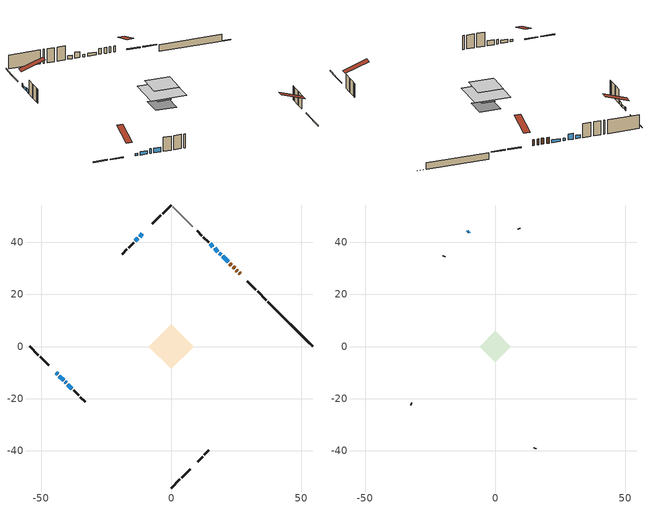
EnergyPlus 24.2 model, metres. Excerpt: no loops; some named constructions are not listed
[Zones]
conditioned space
 floor outside (Floor1 construction): -3.22,0 0,3.22 3.22,0 0,-3.22 z1.47
 floor outside (Floor2 construction): -0.72,0 0,0.72 0.72,0 0,-0.72 z1.47
 floor adiabatic (AdiabaticFloorConstruction): -8.57,0 0,8.57 8.57,0 0,-8.57 z3.91
 floor foundation (Slab1 construction): -5.11,0 0,5.11 5.11,0 0,-5.11 z-0.84
 wall outside (RimJoist1 construction): 0,-54.36 3.35,-51.02 / -54.36,0 -51.02,-3.35 / 0,54.36 -3.35,51.02 / 36.51,17.86 33.16,21.2 z1.47:1.77
 wall outside (RimJoist2 construction): 4,-50.36 7.23,-47.14 / -50.36,-4 -47.14,-7.23 / -4,50.36 -7.23,47.14 / 32.5,21.86 29.28,25.08 z1.47:1.77
 wall outside (AdiabaticWallConstruction 1): 26.42,27.95 26.07,28.29 / 25.42,28.95 25.02,29.34 / 24.37,30 23.75,30.61 / 23.1,31.27 22.49,31.88 z1.47:3.5
 wall outside (AdiabaticWallConstruction): 21.83,32.53 19.78,34.58 z1.47:2.41; 19.13,35.24 18.53,35.83 z1.47:2.29; -11.12,43.24 -12.15,42.21 z1.47:2.28; -44.27,-10.09 -43.68,-10.69 z1.47:2.26; -43.02,-11.34 -41.39,-12.98 z1.47:2.61; -40.73,-13.63 -40.39,-13.97 z1.47:3.07; 17.88,36.49 16.65,37.71 z1.47:3.5; 16,38.37 14.97,39.39 / -12.81,41.56 -13.83,40.53 z1.47:2.69; -39.73,-14.63 -38.13,-16.23 z1.47:3.12
 wall outside (Wall1 construction): 10.09,-44.27 12.03,-42.34 / -37.48,-16.89 -35.54,-18.82 / -14.49,39.88 -16.42,37.94 / 14.32,40.05 12.38,41.98 z1.47:6.35
 wall outside (Wall2 construction): 12.68,-41.68 14.46,-39.9 / -34.89,-19.48 -33.11,-21.26 / -17.08,37.29 -18.86,35.51 / 11.73,42.64 9.95,44.42 z1.47:6.35
 wall foundation (FoundationWall1 construction): 37.16,17.2,-0.84 37.16,17.2,1.47 52.28,2.08,1.47 52.28,2.08,-0.74 54.36,0,-0.74 54.36,0,-0.84
 wall adiabatic (Wall4 construction): 8.35,46.01 0.66,53.71 z1.47:6.35
 window (WindowConstruction): 21.83,32.53 19.78,34.58 z1.47:2.41
 window (WindowConstruction 8): 19.13,35.24 18.53,35.83 z1.47:2.28
 window (WindowConstruction 9): -11.13,43.24 -12.15,42.21 z1.47:2.28
 window (WindowConstruction 1): -44.27,-10.09 -43.68,-10.68 z1.47:2.26
 window (WindowConstruction 2): -43.02,-11.34 -41.39,-12.98 z1.47:2.61
 window (WindowConstruction 7): -40.73,-13.63 -40.39,-13.97 z1.47:3.07
 window (WindowConstruction 3): 17.88,36.49 16.65,37.71 z1.47:3.5
 window (WindowConstruction 4): 16,38.37 14.97,39.39 z1.47:2.69
 window (WindowConstruction 5): -12.81,41.56 -13.83,40.53 z1.47:2.69
 window (WindowConstruction 6): -39.73,-14.63 -38.13,-16.23 z1.47:3.12
 door (Door): 26.42,27.95 26.07,28.29 z1.47:3.5
 door (Door 1): 25.42,28.95 25.02,29.34 z1.47:3.5
 door (Door 2): 24.36,30 23.75,30.61 z1.47:3.5
 door (Door 3): 23.1,31.27 22.49,31.88 z1.47:3.5
 ceiling adiabatic (AdiabaticFloorConstruction): 0,-8.57 8.57,0 0,8.57 -8.57,0 z3.91
attic - vented
 floor to conditioned space (Floor3 construction Reversed): -6.04,0 0,6.04 6.04,0 0,-6.04 z6.35
 wall outside (AdiabaticWallConstruction): -10.09,44.27 -10.47,43.89 z1.47:2.64
 wall outside (Wall3 construction): 15.12,-39.24 15.4,-38.96 / -32.45,-21.91 -32.17,-22.19 / -19.51,34.85 -19.79,34.57 / 9.29,45.07 9.01,45.35 z1.47:6.35
 window (WindowConstruction 10): -10.09,44.27 -10.47,43.89 z1.47:2.64
 roof outside (Roof1 construction): 9.43,-44.93,6.35 3.55,-39.05,9.12 2,-40.6,9.12 7.88,-46.48,6.35; -44.93,-9.43,6.35 -39.05,-3.55,9.12 -40.6,-2,9.12 -46.48,-7.88,6.35; -9.43,44.93,6.35 -3.55,39.05,9.12 -2,40.6,9.12 -7.88,46.48,6.35; 27.07,27.29,6.35 21.19,21.41,9.12 22.74,19.86,9.12 28.62,25.74,6.35
[Material] Roughness=Rough; Thermal Absorptance=0.9
Name | Thickness {m} | Conductivity {W/m-K} | Density {kg/m3} | Specific Heat {J/kg-K} | Solar Absorptance | Visible Absorptance
ceiling loosefill ins | 0.254 | 0.0480833 | 16.02 | 1046.75 | 0.7 | 0.7
ceiling stud and cavity | 0.1397 | 0.624687 | 65.682 | 1177.47 | 0.7 | 0.7
gypsum board | 0.0127 | 0.160291 | 801 | 837.4 | 0.6 | 0.6
[Construction]
Floor3 construction: ceiling loosefill ins, ceiling stud and cavity, gypsum board
[EnergyManagementSystem:OutputVariable] Type of Data in Variable=Summed; Update Frequency=ZoneTimestep; Units=J
Name | EMS Variable | EMS Program or Subroutine
Energy Management System Output Variable 9 | loads_htg_foundation_walls | component_loads_program
Energy Management System Output Variable 10 | loads_htg_doors | component_loads_program
Energy Management System Output Variable 11 | loads_htg_windows_conduction | component_loads_program
Energy Management System Output Variable 12 | loads_htg_windows_solar | component_loads_program
Energy Management System Output Variable 13 | loads_htg_skylights_conduction | component_loads_program
Energy Management System Output Variable 14 | loads_htg_skylights_solar | component_loads_program
Energy Management System Output Variable 15 | loads_htg_floors | component_loads_program
Energy Management System Output Variable 16 | loads_htg_slabs | component_loads_program
Energy Management System Output Variable 17 | loads_htg_internal_mass | component_loads_program
Energy Management System Output Variable 18 | loads_htg_infil | component_loads_program
Energy Management System Output Variable 19 | loads_htg_natvent | component_loads_program
Energy Management System Output Variable 20 | loads_htg_mechvent | component_loads_program
Energy Management System Output Variable 21 | loads_htg_whf | component_loads_program
Energy Management System Output Variable 22 | loads_htg_ducts | component_loads_program
Energy Management System Output Variable 23 | loads_htg_intgains | component_loads_program
Energy Management System Output Variable 24 | loads_htg_lighting | component_loads_program
Energy Management System Output Variable 25 | loads_clg_roofs | component_loads_program
Energy Management System Output Variable 26 | loads_clg_ceilings | component_loads_program
Energy Management System Output Variable 27 | loads_clg_walls | component_loads_program
Energy Management System Output Variable 28 | loads_clg_rim_joists | component_loads_program
Energy Management System Output Variable 29 | loads_clg_foundation_walls | component_loads_program
Energy Management System Output Variable 30 | loads_clg_doors | component_loads_program
Energy Management System Output Variable 31 | loads_clg_windows_conduction | component_loads_program
Energy Management System Output Variable 32 | loads_clg_windows_solar | component_loads_program
Energy Management System Output Variable 33 | loads_clg_skylights_conduction | component_loads_program
Energy Management System Output Variable 34 | loads_clg_skylights_solar | component_loads_program
Energy Management System Output Variable 35 | loads_clg_floors | component_loads_program
Energy Management System Output Variable 36 | loads_clg_slabs | component_loads_program
Energy Management System Output Variable 37 | loads_clg_internal_mass | component_loads_program
Energy Management System Output Variable 38 | loads_clg_infil | component_loads_program
Energy Management System Output Variable 39 | loads_clg_natvent | component_loads_program
Energy Management System Output Variable 40 | loads_clg_mechvent | component_loads_program
Energy Management System Output Variable 41 | loads_clg_whf | component_loads_program
Energy Management System Output Variable 42 | loads_clg_ducts | component_loads_program
Energy Management System Output Variable 43 | loads_clg_intgains | component_loads_program
Energy Management System Output Variable 44 | loads_clg_lighting | component_loads_program
Energy Management System Output Variable 45 | loads_htg_tot | total_loads_program
Energy Management System Output Variable 46 | loads_clg_tot | total_loads_program
[Schedule:Day:Interval]
interior lighting schedule day: No, 01:00, 0.108182, 04:00, 0.0901515, 05:00, 0.0991667, 06:00, 0.162273, 07:00, 0.270455, 08:00, 0.342576, 10:00, 0.369621, 11:00, 0.351591, 12:00, 0.333561, 13:00, 0.324545, 14:00, 0.31553, 15:00, 0.333561, 16:00, 0.369621, 17:00, 0.450758, 18:00, 0.585985, 19:00, 0.775303, 20:00, 0.955606, 21:00, 0.991667, 22:00, 0.712197, 23:00, 0.360606, 24:00, 0.162273
interior lighting schedule day 1: No, 01:00, 0.100909, 04:00, 0.0840909, 05:00, 0.0925, 06:00, 0.151364, 07:00, 0.252273, 08:00, 0.319545, 10:00, 0.344773, 11:00, 0.327955, 12:00, 0.311136, 13:00, 0.302727, 14:00, 0.294318, 15:00, 0.311136, 16:00, 0.344773, 17:00, 0.420455, 18:00, 0.546591, 19:00, 0.723182, 20:00, 0.891364, 21:00, 0.925, 22:00, 0.664318, 23:00, 0.336364, 24:00, 0.151364
interior lighting schedule day 2: No, 01:00, 0.0927273, 04:00, 0.0772727, 05:00, 0.085, 06:00, 0.139091, 07:00, 0.231818, 08:00, 0.293636, 10:00, 0.316818, 11:00, 0.301364, 12:00, 0.285909, 13:00, 0.278182, 14:00, 0.270455, 15:00, 0.285909, 16:00, 0.316818, 17:00, 0.386364, 18:00, 0.502273, 19:00, 0.664545, 20:00, 0.819091, 21:00, 0.85, 22:00, 0.610455, 23:00, 0.309091, 24:00, 0.139091
interior lighting schedule day 3: No, 01:00, 0.0845455, 04:00, 0.0704545, 05:00, 0.0775, 06:00, 0.126818, 07:00, 0.211364, 08:00, 0.267727, 10:00, 0.288864, 11:00, 0.274773, 12:00, 0.260682, 13:00, 0.253636, 14:00, 0.246591, 15:00, 0.260682, 16:00, 0.288864, 17:00, 0.352273, 18:00, 0.457955, 19:00, 0.605909, 20:00, 0.746818, 21:00, 0.775, 22:00, 0.556591, 23:00, 0.281818, 24:00, 0.126818
interior lighting schedule day 4: No, 01:00, 0.0763636, 04:00, 0.0636364, 05:00, 0.07, 06:00, 0.114545, 07:00, 0.190909, 08:00, 0.241818, 10:00, 0.260909, 11:00, 0.248182, 12:00, 0.235455, 13:00, 0.229091, 14:00, 0.222727, 15:00, 0.235455, 16:00, 0.260909, 17:00, 0.318182, 18:00, 0.413636, 19:00, 0.547273, 20:00, 0.674545, 21:00, 0.7, 22:00, 0.502727, 23:00, 0.254545, 24:00, 0.114545
interior lighting schedule day 5: No, 01:00, 0.0727273, 04:00, 0.0606061, 05:00, 0.0666667, 06:00, 0.109091, 07:00, 0.181818, 08:00, 0.230303, 10:00, 0.248485, 11:00, 0.236364, 12:00, 0.224242, 13:00, 0.218182, 14:00, 0.212121, 15:00, 0.224242, 16:00, 0.248485, 17:00, 0.30303, 18:00, 0.393939, 19:00, 0.521212, 20:00, 0.642424, 21:00, 0.666667, 22:00, 0.478788, 23:00, 0.242424, 24:00, 0.109091
interior lighting schedule day 6: No, 01:00, 0.0745455, 04:00, 0.0621212, 05:00, 0.0683333, 06:00, 0.111818, 07:00, 0.186364, 08:00, 0.236061, 10:00, 0.254697, 11:00, 0.242273, 12:00, 0.229848, 13:00, 0.223636, 14:00, 0.217424, 15:00, 0.229848, 16:00, 0.254697, 17:00, 0.310606, 18:00, 0.403788, 19:00, 0.534242, 20:00, 0.658485, 21:00, 0.683333, 22:00, 0.490758, 23:00, 0.248485, 24:00, 0.111818
interior lighting schedule day 7: No, 01:00, 0.08, 04:00, 0.0666667, 05:00, 0.0733333, 06:00, 0.12, 07:00, 0.2, 08:00, 0.253333, 10:00, 0.273333, 11:00, 0.26, 12:00, 0.246667, 13:00, 0.24, 14:00, 0.233333, 15:00, 0.246667, 16:00, 0.273333, 17:00, 0.333333, 18:00, 0.433333, 19:00, 0.573333, 20:00, 0.706667, 21:00, 0.733333, 22:00, 0.526667, 23:00, 0.266667, 24:00, 0.12
interior lighting schedule day 8: No, 01:00, 0.0890909, 04:00, 0.0742424, 05:00, 0.0816667, 06:00, 0.133636, 07:00, 0.222727, 08:00, 0.282121, 10:00, 0.304394, 11:00, 0.289545, 12:00, 0.274697, 13:00, 0.267273, 14:00, 0.259848, 15:00, 0.274697, 16:00, 0.304394, 17:00, 0.371212, 18:00, 0.482576, 19:00, 0.638485, 20:00, 0.78697, 21:00, 0.816667, 22:00, 0.586515, 23:00, 0.29697, 24:00, 0.133636
interior lighting schedule day 9: No, 01:00, 0.0972727, 04:00, 0.0810606, 05:00, 0.0891667, 06:00, 0.145909, 07:00, 0.243182, 08:00, 0.30803, 10:00, 0.332348, 11:00, 0.316136, 12:00, 0.299924, 13:00, 0.291818, 14:00, 0.283712, 15:00, 0.299924, 16:00, 0.332348, 17:00, 0.405303, 18:00, 0.526894, 19:00, 0.697121, 20:00, 0.859242, 21:00, 0.891667, 22:00, 0.640379, 23:00, 0.324242, 24:00, 0.145909
interior lighting schedule day 10: No, 01:00, 0.105455, 04:00, 0.0878788, 05:00, 0.0966667, 06:00, 0.158182, 07:00, 0.263636, 08:00, 0.333939, 10:00, 0.360303, 11:00, 0.342727, 12:00, 0.325152, 13:00, 0.316364, 14:00, 0.307576, 15:00, 0.325152, 16:00, 0.360303, 17:00, 0.439394, 18:00, 0.571212, 19:00, 0.755758, 20:00, 0.931515, 21:00, 0.966667, 22:00, 0.694242, 23:00, 0.351515, 24:00, 0.158182
interior lighting schedule day 11: No, 01:00, 0.109091, 04:00, 0.0909091, 05:00, 0.1, 06:00, 0.163636, 07:00, 0.272727, 08:00, 0.345455, 10:00, 0.372727, 11:00, 0.354545, 12:00, 0.336364, 13:00, 0.327273, 14:00, 0.318182, 15:00, 0.336364, 16:00, 0.372727, 17:00, 0.454545, 18:00, 0.590909, 19:00, 0.781818, 20:00, 0.963636, 21:00, 1, 22:00, 0.718182, 23:00, 0.363636, 24:00, 0.163636
interior lighting schedule default day; occupants schedule default day; clothes dryer schedule default day; cooking range schedule default day; mech vent bath fan 0 schedule default day; mech vent bath fan 1 schedule default day; mech vent range fan 0 schedule default day; misc plug loads schedule default day; general water use schedule default day; heating setpoint default day; cooling setpoint default day; clothes dryer exhaust 0 schedule default day; cooling season schedule day; cooling season schedule day 2; cooling season schedule default day; exterior lighting schedule default day; natural vent schedule default day: No, 24:00, 0
occupants schedule day: No, 05:00, 0.426829, 06:00, 0.719512, 07:00, 1, 08:00, 0.670732, 09:00, 0.329268, 14:00, 0.170732, 15:00, 0.231707, 16:00, 0.329268, 17:00, 0.5, 18:00, 0.670732, 19:00, 0.829268, 21:00, 1, 22:00, 0.853659, 23:00, 0.646341, 24:00, 0.426829
clothes dryer schedule day; clothes dryer exhaust 0 schedule day: No, 01:00, 0.123457, 02:00, 0.0740741, 03:00, 0.0493827, 04:00, 0.0246914, 05:00, 0.0493827, 06:00, 0.0740741, 07:00, 0.197531, 08:00, 0.395062, 09:00, 0.592593, 10:00, 0.839506, 11:00, 0.962963, 12:00, 1, 13:00, 0.91358, 14:00, 0.82716, 15:00, 0.716049, 16:00, 0.753086, 17:00, 0.679012, 18:00, 0.666667, 20:00, 0.62963, 21:00, 0.641975, 22:00, 0.666667, 23:00, 0.54321, 24:00, 0.296296
cooking range schedule day: No, 05:00, 0.0597015, 06:00, 0.11194, 07:00, 0.171642, 08:00, 0.291045, 11:00, 0.343284, 12:00, 0.402985, 13:00, 0.462687, 14:00, 0.343284, 15:00, 0.291045, 16:00, 0.402985, 17:00, 0.567164, 18:00, 1, 19:00, 0.850746, 20:00, 0.432836, 21:00, 0.291045, 22:00, 0.231343, 23:00, 0.171642, 24:00, 0.11194
mech vent bath fan 0 schedule day; mech vent bath fan 1 schedule day: No, 07:00, 0, 08:00, 1, 09:00, 0.2, 24:00, 0
mech vent range fan 0 schedule day: No, 18:00, 0, 19:00, 1, 20:00, 0.2, 24:00, 0
misc plug loads schedule day: No, 06:00, 0.705882, 07:00, 0.745098, 08:00, 0.803922, 15:00, 0.823529, 16:00, 0.862745, 17:00, 0.921569, 18:00, 0.980392, 19:00, 1, 20:00, 0.980392, 21:00, 0.941176, 22:00, 0.862745, 23:00, 0.784314, 24:00, 0.72549
general water use schedule day: No, 01:00, 0.315068, 03:00, 0.287671, 04:00, 0.342466, 05:00, 0.369863, 06:00, 0.520548, 07:00, 0.60274, 08:00, 0.534247, 10:00, 0.506849, 11:00, 0.465753, 14:00, 0.479452, 15:00, 0.534247, 16:00, 0.589041, 17:00, 0.69863, 18:00, 0.876712, 19:00, 0.890411, 20:00, 0.986301, 21:00, 1, 22:00, 0.863014, 23:00, 0.616438, 24:00, 0.465753
heating setpoint day: No, 07:00, 18, 23:00, 21, 24:00, 18
cooling setpoint day: No, 24:00, 25
cooling season schedule day 1: No, 24:00, 1
exterior lighting schedule day: No, 01:00, 0.566667, 03:00, 0.524167, 05:00, 0.495833, 06:00, 0.5525, 07:00, 0.623333, 08:00, 0.580833, 09:00, 0.439167, 10:00, 0.354167, 12:00, 0.34, 13:00, 0.354167, 14:00, 0.396667, 15:00, 0.425, 16:00, 0.495833, 17:00, 0.623333, 18:00, 0.793333, 19:00, 0.906667, 20:00, 0.963333, 21:00, 0.991667, 22:00, 0.920833, 23:00, 0.793333, 24:00, 0.665833
exterior lighting schedule day 1: No, 01:00, 0.528571, 03:00, 0.488929, 05:00, 0.4625, 06:00, 0.515357, 07:00, 0.581429, 08:00, 0.541786, 09:00, 0.409643, 10:00, 0.330357, 12:00, 0.317143, 13:00, 0.330357, 14:00, 0.37, 15:00, 0.396429, 16:00, 0.4625, 17:00, 0.581429, 18:00, 0.74, 19:00, 0.845714, 20:00, 0.898571, 21:00, 0.925, 22:00, 0.858929, 23:00, 0.74, 24:00, 0.621071
exterior lighting schedule day 10: No, 01:00, 0.552381, 03:00, 0.510952, 05:00, 0.483333, 06:00, 0.538571, 07:00, 0.607619, 08:00, 0.56619, 09:00, 0.428095, 10:00, 0.345238, 12:00, 0.331429, 13:00, 0.345238, 14:00, 0.386667, 15:00, 0.414286, 16:00, 0.483333, 17:00, 0.607619, 18:00, 0.773333, 19:00, 0.88381, 20:00, 0.939048, 21:00, 0.966667, 22:00, 0.897619, 23:00, 0.773333, 24:00, 0.649048
exterior lighting schedule day 11: No, 01:00, 0.571429, 03:00, 0.528571, 05:00, 0.5, 06:00, 0.557143, 07:00, 0.628571, 08:00, 0.585714, 09:00, 0.442857, 10:00, 0.357143, 12:00, 0.342857, 13:00, 0.357143, 14:00, 0.4, 15:00, 0.428571, 16:00, 0.5, 17:00, 0.628571, 18:00, 0.8, 19:00, 0.914286, 20:00, 0.971429, 21:00, 1, 22:00, 0.928571, 23:00, 0.8, 24:00, 0.671429
exterior lighting schedule day 2: No, 01:00, 0.485714, 03:00, 0.449286, 05:00, 0.425, 06:00, 0.473571, 07:00, 0.534286, 08:00, 0.497857, 09:00, 0.376429, 10:00, 0.303571, 12:00, 0.291429, 13:00, 0.303571, 14:00, 0.34, 15:00, 0.364286, 16:00, 0.425, 17:00, 0.534286, 18:00, 0.68, 19:00, 0.777143, 20:00, 0.825714, 21:00, 0.85, 22:00, 0.789286, 23:00, 0.68, 24:00, 0.570714
exterior lighting schedule day 3: No, 01:00, 0.442857, 03:00, 0.409643, 05:00, 0.3875, 06:00, 0.431786, 07:00, 0.487143, 08:00, 0.453929, 09:00, 0.343214, 10:00, 0.276786, 12:00, 0.265714, 13:00, 0.276786, 14:00, 0.31, 15:00, 0.332143, 16:00, 0.3875, 17:00, 0.487143, 18:00, 0.62, 19:00, 0.708571, 20:00, 0.752857, 21:00, 0.775, 22:00, 0.719643, 23:00, 0.62, 24:00, 0.520357
exterior lighting schedule day 4: No, 01:00, 0.4, 03:00, 0.37, 05:00, 0.35, 06:00, 0.39, 07:00, 0.44, 08:00, 0.41, 09:00, 0.31, 10:00, 0.25, 12:00, 0.24, 13:00, 0.25, 14:00, 0.28, 15:00, 0.3, 16:00, 0.35, 17:00, 0.44, 18:00, 0.56, 19:00, 0.64, 20:00, 0.68, 21:00, 0.7, 22:00, 0.65, 23:00, 0.56, 24:00, 0.47
exterior lighting schedule day 5: No, 01:00, 0.380952, 03:00, 0.352381, 05:00, 0.333333, 06:00, 0.371429, 07:00, 0.419048, 08:00, 0.390476, 09:00, 0.295238, 10:00, 0.238095, 12:00, 0.228571, 13:00, 0.238095, 14:00, 0.266667, 15:00, 0.285714, 16:00, 0.333333, 17:00, 0.419048, 18:00, 0.533333, 19:00, 0.609524, 20:00, 0.647619, 21:00, 0.666667, 22:00, 0.619048, 23:00, 0.533333, 24:00, 0.447619
exterior lighting schedule day 6: No, 01:00, 0.390476, 03:00, 0.36119, 05:00, 0.341667, 06:00, 0.380714, 07:00, 0.429524, 08:00, 0.400238, 09:00, 0.302619, 10:00, 0.244048, 12:00, 0.234286, 13:00, 0.244048, 14:00, 0.273333, 15:00, 0.292857, 16:00, 0.341667, 17:00, 0.429524, 18:00, 0.546667, 19:00, 0.624762, 20:00, 0.66381, 21:00, 0.683333, 22:00, 0.634524, 23:00, 0.546667, 24:00, 0.45881
exterior lighting schedule day 7: No, 01:00, 0.419048, 03:00, 0.387619, 05:00, 0.366667, 06:00, 0.408571, 07:00, 0.460952, 08:00, 0.429524, 09:00, 0.324762, 10:00, 0.261905, 12:00, 0.251429, 13:00, 0.261905, 14:00, 0.293333, 15:00, 0.314286, 16:00, 0.366667, 17:00, 0.460952, 18:00, 0.586667, 19:00, 0.670476, 20:00, 0.712381, 21:00, 0.733333, 22:00, 0.680952, 23:00, 0.586667, 24:00, 0.492381
exterior lighting schedule day 8: No, 01:00, 0.466667, 03:00, 0.431667, 05:00, 0.408333, 06:00, 0.455, 07:00, 0.513333, 08:00, 0.478333, 09:00, 0.361667, 10:00, 0.291667, 12:00, 0.28, 13:00, 0.291667, 14:00, 0.326667, 15:00, 0.35, 16:00, 0.408333, 17:00, 0.513333, 18:00, 0.653333, 19:00, 0.746667, 20:00, 0.793333, 21:00, 0.816667, 22:00, 0.758333, 23:00, 0.653333, 24:00, 0.548333
exterior lighting schedule day 9: No, 01:00, 0.509524, 03:00, 0.47131, 05:00, 0.445833, 06:00, 0.496786, 07:00, 0.560476, 08:00, 0.522262, 09:00, 0.394881, 10:00, 0.318452, 12:00, 0.305714, 13:00, 0.318452, 14:00, 0.356667, 15:00, 0.382143, 16:00, 0.445833, 17:00, 0.560476, 18:00, 0.713333, 19:00, 0.815238, 20:00, 0.86619, 21:00, 0.891667, 22:00, 0.827976, 23:00, 0.713333, 24:00, 0.59869
[Schedule:Week:Daily]
heating setpoint Week Rule - Jan1-Dec31: heating setpoint day, heating setpoint day, heating setpoint day, heating setpoint day, heating setpoint day, heating setpoint day, heating setpoint day, heating setpoint default day, heating setpoint default day, heating setpoint default day, heating setpoint default day, heating setpoint default day
cooling setpoint Week Rule - Jan1-Dec31: cooling setpoint day, cooling setpoint day, cooling setpoint day, cooling setpoint day, cooling setpoint day, cooling setpoint day, cooling setpoint day, cooling setpoint default day, cooling setpoint default day, cooling setpoint default day, cooling setpoint default day, cooling setpoint default day
clothes dryer exhaust 0 schedule Week Rule - Jan1-Dec31: clothes dryer exhaust 0 schedule day, clothes dryer exhaust 0 schedule day, clothes dryer exhaust 0 schedule day, clothes dryer exhaust 0 schedule day, clothes dryer exhaust 0 schedule day, clothes dryer exhaust 0 schedule day, clothes dryer exhaust 0 schedule day, clothes dryer exhaust 0 schedule default day, clothes dryer exhaust 0 schedule default day, clothes dryer exhaust 0 schedule default day, clothes dryer exhaust 0 schedule default day, clothes dryer exhaust 0 schedule default day
cooling season schedule Week Rule - Jan1-May26: cooling season schedule day, cooling season schedule day, cooling season schedule day, cooling season schedule day, cooling season schedule day, cooling season schedule day, cooling season schedule day, cooling season schedule default day, cooling season schedule default day, cooling season schedule default day, cooling season schedule default day, cooling season schedule default day
cooling season schedule Week Rule - May27-Jun2: cooling season schedule day, cooling season schedule day, cooling season schedule day, cooling season schedule day, cooling season schedule day, cooling season schedule day 1, cooling season schedule day 1, cooling season schedule default day, cooling season schedule default day, cooling season schedule default day, cooling season schedule default day, cooling season schedule default day
cooling season schedule Week Rule - Jun3-Sep29: cooling season schedule day 1, cooling season schedule day 1, cooling season schedule day 1, cooling season schedule day 1, cooling season schedule day 1, cooling season schedule day 1, cooling season schedule day 1, cooling season schedule default day, cooling season schedule default day, cooling season schedule default day, cooling season schedule default day, cooling season schedule default day
cooling season schedule Week Rule - Sep30-Oct6: cooling season schedule day 1, cooling season schedule day 2, cooling season schedule day 2, cooling season schedule day 2, cooling season schedule day 2, cooling season schedule day 2, cooling season schedule day 2, cooling season schedule default day, cooling season schedule default day, cooling season schedule default day, cooling season schedule default day, cooling season schedule default day
cooling season schedule Week Rule - Oct7-Dec31: cooling season schedule day 2, cooling season schedule day 2, cooling season schedule day 2, cooling season schedule day 2, cooling season schedule day 2, cooling season schedule day 2, cooling season schedule day 2, cooling season schedule default day, cooling season schedule default day, cooling season schedule default day, cooling season schedule default day, cooling season schedule default day
exterior lighting schedule Week Rule - Apr1-Apr28: exterior lighting schedule day 3, exterior lighting schedule day 3, exterior lighting schedule day 3, exterior lighting schedule day 3, exterior lighting schedule day 3, exterior lighting schedule day 3, exterior lighting schedule day 3, exterior lighting schedule default day, exterior lighting schedule default day, exterior lighting schedule default day, exterior lighting schedule default day, exterior lighting schedule default day
exterior lighting schedule Week Rule - Apr29-May5: exterior lighting schedule day 3, exterior lighting schedule day 3, exterior lighting schedule day 4, exterior lighting schedule day 4, exterior lighting schedule day 4, exterior lighting schedule day 4, exterior lighting schedule day 4, exterior lighting schedule default day, exterior lighting schedule default day, exterior lighting schedule default day, exterior lighting schedule default day, exterior lighting schedule default day
exterior lighting schedule Week Rule - May6-May26: exterior lighting schedule day 4, exterior lighting schedule day 4, exterior lighting schedule day 4, exterior lighting schedule day 4, exterior lighting schedule day 4, exterior lighting schedule day 4, exterior lighting schedule day 4, exterior lighting schedule default day, exterior lighting schedule default day, exterior lighting schedule default day, exterior lighting schedule default day, exterior lighting schedule default day
exterior lighting schedule Week Rule - May27-Jun2: exterior lighting schedule day 4, exterior lighting schedule day 4, exterior lighting schedule day 4, exterior lighting schedule day 4, exterior lighting schedule day 4, exterior lighting schedule day 5, exterior lighting schedule day 5, exterior lighting schedule default day, exterior lighting schedule default day, exterior lighting schedule default day, exterior lighting schedule default day, exterior lighting schedule default day
exterior lighting schedule Week Rule - Jun3-Jun30: exterior lighting schedule day 5, exterior lighting schedule day 5, exterior lighting schedule day 5, exterior lighting schedule day 5, exterior lighting schedule day 5, exterior lighting schedule day 5, exterior lighting schedule day 5, exterior lighting schedule default day, exterior lighting schedule default day, exterior lighting schedule default day, exterior lighting schedule default day, exterior lighting schedule default day
exterior lighting schedule Week Rule - Jul1-Jul28: exterior lighting schedule day 6, exterior lighting schedule day 6, exterior lighting schedule day 6, exterior lighting schedule day 6, exterior lighting schedule day 6, exterior lighting schedule day 6, exterior lighting schedule day 6, exterior lighting schedule default day, exterior lighting schedule default day, exterior lighting schedule default day, exterior lighting schedule default day, exterior lighting schedule default day
exterior lighting schedule Week Rule - Jul29-Aug4: exterior lighting schedule day 6, exterior lighting schedule day 6, exterior lighting schedule day 6, exterior lighting schedule day 7, exterior lighting schedule day 7, exterior lighting schedule day 7, exterior lighting schedule day 7, exterior lighting schedule default day, exterior lighting schedule default day, exterior lighting schedule default day, exterior lighting schedule default day, exterior lighting schedule default day
exterior lighting schedule Week Rule - Aug5-Aug25: exterior lighting schedule day 7, exterior lighting schedule day 7, exterior lighting schedule day 7, exterior lighting schedule day 7, exterior lighting schedule day 7, exterior lighting schedule day 7, exterior lighting schedule day 7, exterior lighting schedule default day, exterior lighting schedule default day, exterior lighting schedule default day, exterior lighting schedule default day, exterior lighting schedule default day
exterior lighting schedule Week Rule - Aug26-Sep1: exterior lighting schedule day 7, exterior lighting schedule day 7, exterior lighting schedule day 7, exterior lighting schedule day 7, exterior lighting schedule day 7, exterior lighting schedule day 7, exterior lighting schedule day 8, exterior lighting schedule default day, exterior lighting schedule default day, exterior lighting schedule default day, exterior lighting schedule default day, exterior lighting schedule default day
exterior lighting schedule Week Rule - Sep2-Sep29: exterior lighting schedule day 8, exterior lighting schedule day 8, exterior lighting schedule day 8, exterior lighting schedule day 8, exterior lighting schedule day 8, exterior lighting schedule day 8, exterior lighting schedule day 8, exterior lighting schedule default day, exterior lighting schedule default day, exterior lighting schedule default day, exterior lighting schedule default day, exterior lighting schedule default day
exterior lighting schedule Week Rule - Sep30-Oct6: exterior lighting schedule day 8, exterior lighting schedule day 9, exterior lighting schedule day 9, exterior lighting schedule day 9, exterior lighting schedule day 9, exterior lighting schedule day 9, exterior lighting schedule day 9, exterior lighting schedule default day, exterior lighting schedule default day, exterior lighting schedule default day, exterior lighting schedule default day, exterior lighting schedule default day
exterior lighting schedule Week Rule - Oct7-Oct27: exterior lighting schedule day 9, exterior lighting schedule day 9, exterior lighting schedule day 9, exterior lighting schedule day 9, exterior lighting schedule day 9, exterior lighting schedule day 9, exterior lighting schedule day 9, exterior lighting schedule default day, exterior lighting schedule default day, exterior lighting schedule default day, exterior lighting schedule default day, exterior lighting schedule default day
exterior lighting schedule Week Rule - Oct28-Nov3: exterior lighting schedule day 9, exterior lighting schedule day 9, exterior lighting schedule day 9, exterior lighting schedule day 9, exterior lighting schedule day 10, exterior lighting schedule day 10, exterior lighting schedule day 10, exterior lighting schedule default day, exterior lighting schedule default day, exterior lighting schedule default day, exterior lighting schedule default day, exterior lighting schedule default day
exterior lighting schedule Week Rule - Nov4-Nov24: exterior lighting schedule day 10, exterior lighting schedule day 10, exterior lighting schedule day 10, exterior lighting schedule day 10, exterior lighting schedule day 10, exterior lighting schedule day 10, exterior lighting schedule day 10, exterior lighting schedule default day, exterior lighting schedule default day, exterior lighting schedule default day, exterior lighting schedule default day, exterior lighting schedule default day
exterior lighting schedule Week Rule - Nov25-Dec1: exterior lighting schedule day 10, exterior lighting schedule day 10, exterior lighting schedule day 10, exterior lighting schedule day 10, exterior lighting schedule day 10, exterior lighting schedule day 10, exterior lighting schedule day 11, exterior lighting schedule default day, exterior lighting schedule default day, exterior lighting schedule default day, exterior lighting schedule default day, exterior lighting schedule default day
exterior lighting schedule Week Rule - Dec2-Dec31: exterior lighting schedule day 11, exterior lighting schedule day 11, exterior lighting schedule day 11, exterior lighting schedule day 11, exterior lighting schedule day 11, exterior lighting schedule day 11, exterior lighting schedule day 11, exterior lighting schedule default day, exterior lighting schedule default day, exterior lighting schedule default day, exterior lighting schedule default day, exterior lighting schedule default day
natural vent schedule Week Rule - Jan1-Dec31: natural vent schedule default day, natural vent schedule default day, natural vent schedule default day, natural vent schedule default day, natural vent schedule default day, natural vent schedule default day, natural vent schedule default day, natural vent schedule default day, natural vent schedule default day, natural vent schedule default day, natural vent schedule default day, natural vent schedule default day
[Schedule:Year]
heating setpoint: heating setpoint Week Rule - Jan1-Dec31, 1, 1, 12, 31
cooling setpoint: cooling setpoint Week Rule - Jan1-Dec31, 1, 1, 12, 31
clothes dryer exhaust 0 schedule: clothes dryer exhaust 0 schedule Week Rule - Jan1-Dec31, 1, 1, 12, 31
cooling season schedule: cooling season schedule Week Rule - Jan1-May26, 1, 1, 5, 26, cooling season schedule Week Rule - May27-Jun2, 5, 27, 6, 2, cooling season schedule Week Rule - Jun3-Sep29, 6, 3, 9, 29, cooling season schedule Week Rule - Sep30-Oct6, 9, 30, 10, 6, cooling season schedule Week Rule - Oct7-Dec31, 10, 7, 12, 31
natural vent schedule: natural vent schedule Week Rule - Jan1-Dec31, 1, 1, 12, 31
